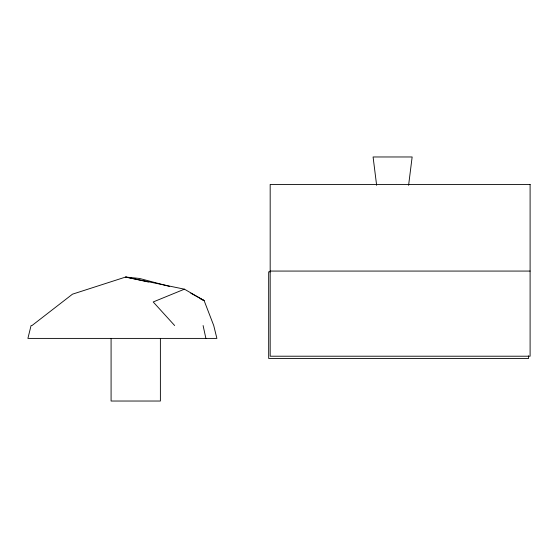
<?xml version="1.0" encoding="UTF-8"?>
<svg xmlns="http://www.w3.org/2000/svg" width="558" height="558" viewBox="0 0 558 558"><rect width="100%" height="100%" fill="white"/><g stroke="black" fill="none" stroke-linecap="round" stroke-linejoin="round"><path stroke-width="0.84" d="M408.595 185.319L412.146 156.972L373.086 156.972L376.636 185.319M169.597 286.449L139.549 278.463L125.641 277.04L72.498 294.164L31.987 325.544L31.067 325.544L27.9 338.406L216.895 338.406L213.728 325.544L204.095 300.539L184.426 289.177L153.206 301.955L174.654 325.544M270.177 271.069L530.1 271.069M270.421 271.816L268.684 271.816L268.684 358.452L528.607 358.452L528.607 355.858M184.426 289.177L125.641 277.04L148.435 282.02M200.901 299.172L204.095 300.539L190.787 293.166M203.098 325.544L205.888 338.406M160.383 338.406L160.383 401.028L111.084 401.028L111.084 338.406M530.1 184.426L270.177 184.426L270.177 356.213L530.1 356.213L530.1 184.426"/></g></svg>
